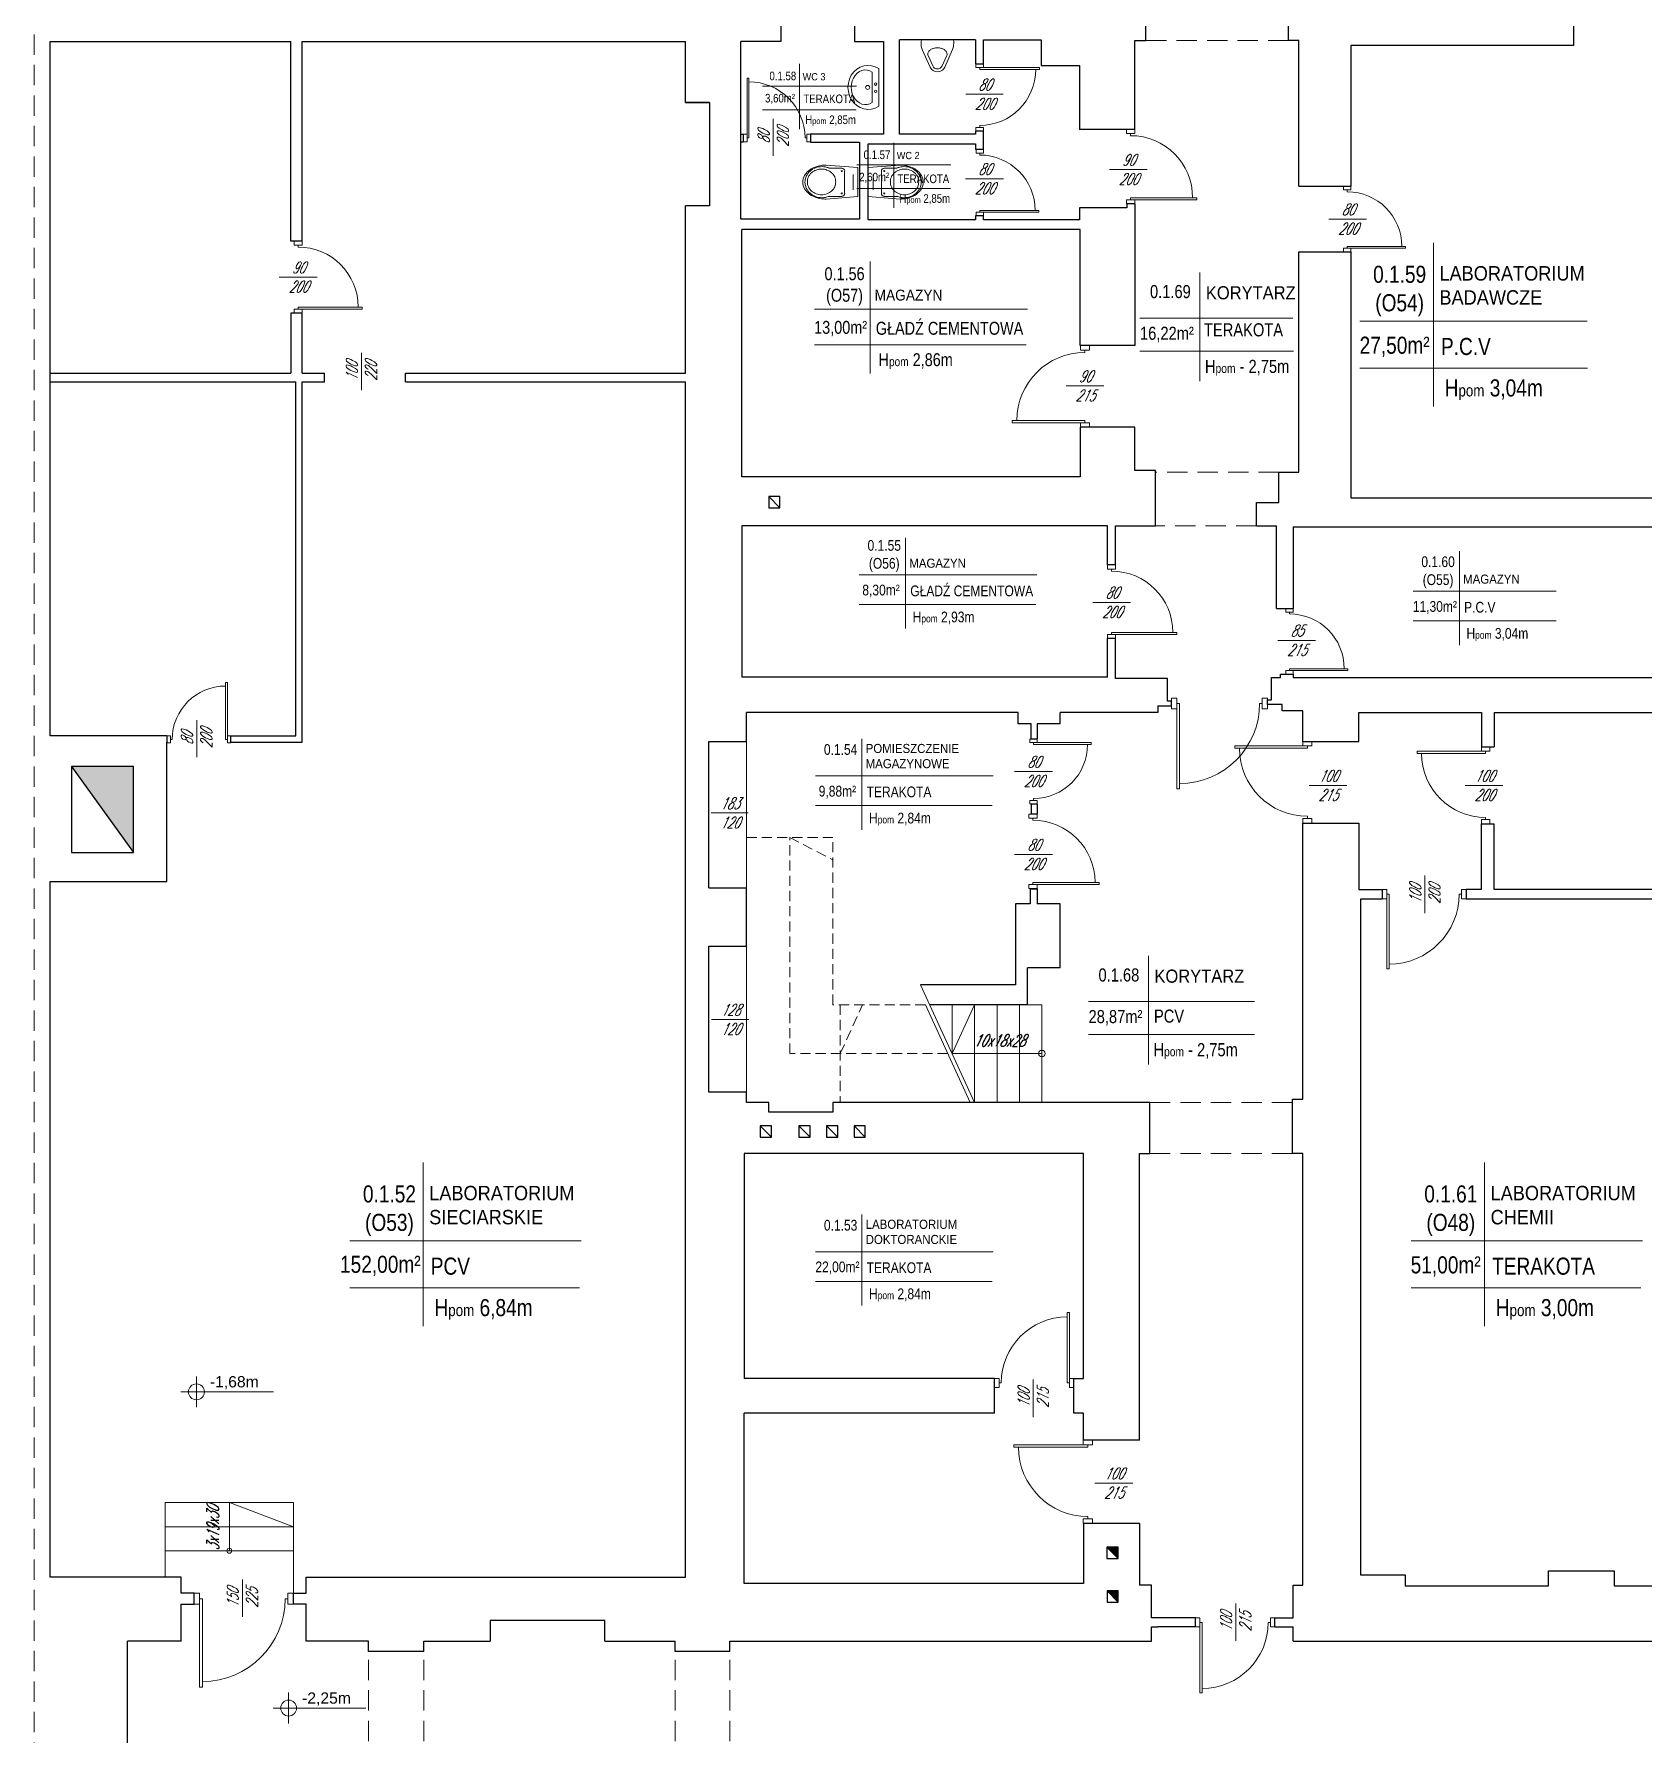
# Model space of a CAD drawing. Header units: millimetres. Extents: x -18485 to 40303, y -22087 to 35064.
# Drawn here: x 7615 to 9626, y 24285 to 26409 of the extents above; entities that cross this region are included whole.
import ezdxf
from ezdxf.enums import TextEntityAlignment as Align

# ---------------------------------------------------------------- set-up
doc = ezdxf.new("R2010")
doc.units = ezdxf.units.MM
doc.linetypes.add('DASHED', pattern=[19.05, 12.7, -6.35])
doc.layers.get('0').update_dxf_attribs({"lineweight": 25})
for name, color, linetype, lineweight in [('-01 parter niski - ściany', 2, 'Continuous', 25), ('01_ściany', 2, 'Continuous', 25), ('03_drzwi', 1, 'Continuous', 0), ('04-1_widok', 251, 'Continuous', 5), ('04-2_nad', 251, 'DASHED', 5), ('05-03_opis', 10, 'Continuous', 5), ('07_wyposażenie', 253, 'Continuous', 5), ('inw03-02_schody', 6, 'Continuous', 5)]:
    doc.layers.add(name, color=color, linetype=linetype, lineweight=lineweight)
doc.styles.add('arial', font='arial.ttf')
doc.styles.add('ariel', font='arial.ttf', dxfattribs={"width": 0.8})
doc.styles.add('ariel_wym', font='simplex.shx', dxfattribs={"width": 0.65, "oblique": 25})

# ---------------------------------------------------------------- blocks, each defined once
blk = doc.blocks.new('ubi012_r')
for p, q in [((-2.3, 33.2), (0, 0)), ((0.9, 16.8), (0.9, 29.4)), ((30.2, 29.2), (30.2, 16.8)), ((33.1, 33.2), (30.3, 0)), ((30.3, 0), (0, 0)), ((27.1, 13.8), (3.9, 13.8)), ((15.4, 5.1), (7.5, 5.1)), ((15.4, 5.1), (23.3, 5.1))]:
    blk.add_line(p, q)
for centre in [(3.9, 16.8), (27.1, 16.8)]:
    blk.add_circle(centre, 0.506)
for centre, radius, start, end in [((20.8, 37.1), 22.3, 133.1777, 154.6258), ((16.2, 42), 15.5, 105.9445, 133.2542), ((15.6, 39.7), 15.4, 102.4946, 126.4967), ((15.4, 44.4), 13, 74.6148, 105.3852), ((15.5, 40.4), 14.7, 77.6333, 102.3667), ((15.3, 39.7), 15.4, 53.5033, 77.5054), ((14.6, 42), 15.5, 46.7458, 74.0555), ((10, 37.1), 22.3, 25.3742, 46.8223), ((30.8, 33.2), 33.1, 171.7845, 180.1077), ((27.5, 33.8), 29.8, 154.3733, 172.0149), ((18.8, 37.3), 19.5, 169.767, 190.233), ((18.1, 37.5), 18.8, 148.867, 169.8645), ((18, 37.8), 16.2, 169.767, 190.233), ((16.6, 38.4), 17, 126.5259, 148.9267), ((17.4, 38), 15.6, 148.867, 169.8645), ((16.1, 38.7), 14.2, 126.5259, 148.9267), ((15.3, 39.9), 12.8, 102.4946, 126.4967), ((15.2, 40.4), 12.2, 77.6333, 102.3667), ((15, 39.9), 12.8, 53.5033, 77.5054), ((14.2, 38.7), 14.2, 31.0733, 53.4741), ((14.3, 38.4), 17, 31.0733, 53.4741), ((13, 38), 15.6, 10.1355, 31.133), ((12.4, 37.8), 16.2, 0, 10.233), ((12.4, 37.8), 16.2, 349.767, 0), ((12.8, 37.5), 18.8, 10.1355, 31.133), ((3.2, 33.8), 29.8, 7.9851, 25.6267), ((12.1, 37.3), 19.5, 0, 10.233), ((12.1, 37.3), 19.5, 349.767, 0), ((-0.1, 33.2), 33.1, 0, 8.2155), ((15.6, 36.6), 16.2, 189.6364, 202.7205), ((-1.7, 29.4), 2.53, 0, 22.7205), ((17.4, 37.7), 15.6, 190.1355, 211.133), ((16.1, 37), 14.2, 211.0733, 233.4741), ((15.3, 35.8), 12.8, 233.5033, 257.5054), ((15.2, 35.3), 12.2, 257.6333, 282.3667), ((15, 35.8), 12.8, 282.4946, 306.4967), ((14.2, 37), 14.2, 306.5259, 328.9267), ((13, 37.7), 15.6, 328.867, 349.8645), ((32.7, 29.2), 2.53, 163.1585, 180), ((-13.9, 43.3), 46.1, 343.1585, 348.2524), ((3.9, 16.8), 3.03, 180, 270), ((27.1, 16.8), 3.03, 270, 0)]:
    blk.add_arc(centre, radius, start, end)
blk = doc.blocks.new('umywal04')
at = {"flags": 128}
for points in [[(0, 0), (-2.4, -4.4), (-3.7, -9.1), (-4.1, -13.9), (-3.5, -18.7), (-1.8, -23.4), (0.7, -27.6), (4.2, -31.3), (8.3, -34.4), (13, -36.6), (18.1, -38), (23.4, -38.5), (28.7, -38), (33.8, -36.6), (38.5, -34.4), (42.6, -31.3), (46.1, -27.6), (48.6, -23.4), (50.3, -18.7), (50.9, -13.9), (50.5, -9.1), (49.2, -4.4), (46.8, 0)], [(4.3, -8.4), (2.7, -11.4), (1.8, -14.6), (1.7, -17.9), (2.3, -21.2), (3.7, -24.3), (5.8, -27.2), (8.5, -29.6), (11.7, -31.6), (15.3, -33.1), (19.3, -34.1), (23.3, -34.4), (27.4, -34.1), (31.3, -33.1), (34.9, -31.6), (38.1, -29.6), (40.8, -27.2), (42.9, -24.3), (44.3, -21.2), (44.9, -17.9), (44.8, -14.6), (43.9, -11.4), (42.3, -8.4)]]:
    blk.add_lwpolyline(points, dxfattribs=at)
for points in [[(0, 0), (46.8, 0)], [(4.3, -8.4), (42.3, -8.4)]]:
    blk.add_lwpolyline(points)
for centre, radius in [((19.3, -4), 1.56), ((23.5, -13.9), 2.54), ((28.3, -4), 1.56)]:
    blk.add_circle(centre, radius)
blk = doc.blocks.new('*U56')
blk.add_line((0, 0.375), (0, 0.4))
at = {"ltscale": 0.8}
blk.add_lwpolyline([(-0.05, 0.4), (-0.05, 0.45), (0.05, 0.45), (0.05, 0.4)], close=True, dxfattribs=at)
blk.add_lwpolyline([(0, -0.4), (0, -0.375), (-0.8, -0.375), (-0.8, -0.4), (-0.05, -0.4), (0.05, -0.4), (0.05, -0.45), (-0.05, -0.45), (-0.05, -0.4)])
blk.add_arc((0, -0.375), 0.75, 90, 180)
blk = doc.blocks.new('kota rzutowa')
at = {"ltscale": 0.5}
for p, q in [((-20.6, 0), (102.8, 0)), ((0, -20.6), (0, 20.6))]:
    blk.add_line(p, q, dxfattribs=at)
blk.add_circle((0, 0), 10.6, dxfattribs=at)
at = {"ltscale": 0.5, "style": 'arial'}
blk.add_attdef('POZ._POSADKI_WYKOŃCZONWJ', text='', height=15, dxfattribs=at).set_placement((17.9, 1.4), align=Align.BOTTOM_LEFT)
blk.add_attdef('POZ._POSADZKI_KONSTRUKCJA', text='', height=15, dxfattribs=at).set_placement((17, -5), align=Align.TOP_LEFT)
blk = doc.blocks.new('*U60')
blk.add_line((0, -0.375), (0, -0.4))
blk.add_lwpolyline([(0, 0.4), (0, 0.375), (0.8, 0.375), (0.8, 0.4), (0.05, 0.4), (-0.05, 0.4), (-0.05, 0.45), (0.05, 0.45), (0.05, 0.4)])
at = {"ltscale": 0.8}
blk.add_lwpolyline([(0.05, -0.4), (0.05, -0.45), (-0.05, -0.45), (-0.05, -0.4)], close=True, dxfattribs=at)
blk.add_arc((0, 0.375), 0.75, 270, 360)
blk = doc.blocks.new('*U63')
blk.add_line((0, 0.375), (0, 0.4))
at = {"ltscale": 0.8}
blk.add_lwpolyline([(-0.05, 0.4), (-0.05, 0.45), (0.05, 0.45), (0.05, 0.4)], close=True, dxfattribs=at)
blk.add_lwpolyline([(0, -0.4), (0, -0.375), (-0.8, -0.375), (-0.8, -0.4), (-0.05, -0.4), (0.05, -0.4), (0.05, -0.45), (-0.05, -0.45), (-0.05, -0.4)])
blk.add_arc((0, -0.375), 0.75, 90, 180)
blk = doc.blocks.new('*U64')
blk.add_line((0, -0.375), (0, -0.4))
blk.add_lwpolyline([(0, 0.4), (0, 0.375), (-0.8, 0.375), (-0.8, 0.4), (-0.05, 0.4), (0.05, 0.4), (0.05, 0.45), (-0.05, 0.45), (-0.05, 0.4)])
at = {"ltscale": 0.8}
blk.add_lwpolyline([(-0.05, -0.4), (-0.05, -0.45), (0.05, -0.45), (0.05, -0.4)], close=True, dxfattribs=at)
blk.add_arc((0, 0.375), 0.75, 180, 270)
blk = doc.blocks.new('*U65')
blk.add_line((0, -0.375), (0, -0.4))
blk.add_lwpolyline([(0, 0.4), (0, 0.375), (0.8, 0.375), (0.8, 0.4), (0.05, 0.4), (-0.05, 0.4), (-0.05, 0.45), (0.05, 0.45), (0.05, 0.4)])
at = {"ltscale": 0.8}
blk.add_lwpolyline([(0.05, -0.4), (0.05, -0.45), (-0.05, -0.45), (-0.05, -0.4)], close=True, dxfattribs=at)
blk.add_arc((0, 0.375), 0.75, 270, 360)
blk = doc.blocks.new('*U68')
blk.add_line((0, 0.375), (0, 0.4))
at = {"ltscale": 0.8}
blk.add_lwpolyline([(-0.05, 0.4), (-0.05, 0.45), (0.05, 0.45), (0.05, 0.4)], close=True, dxfattribs=at)
blk.add_lwpolyline([(0, -0.4), (0, -0.375), (-0.8, -0.375), (-0.8, -0.4), (-0.05, -0.4), (0.05, -0.4), (0.05, -0.45), (-0.05, -0.45), (-0.05, -0.4)])
blk.add_arc((0, -0.375), 0.75, 90, 180)

msp = doc.modelspace()

# ---------------------------------------------------------------- hatches: boundary and pattern name
at = {"layer": '01_ściany'}
for points in [[(7739.2, 25386.1), (7739.2, 25493.7), (7661.8, 25493.7)], [(8969.4, 24504.3), (8969.4, 24518.3), (8955.4, 24518.3)], [(8969.5, 24449.9), (8969.5, 24463.9), (8955.5, 24463.9)]]:
    msp.add_hatch(color=256, dxfattribs=at).paths.add_polyline_path(points)

# ---------------------------------------------------------------- linework, layer by layer
at = {"layer": '-01 parter niski - ściany'}
for p, q in [((9004.1, 26400.5), (9004.1, 26510.5)), ((8548.1, 26469.5), (8548.1, 26399.5)), ((8640.1, 26469.5), (8640.1, 26399.5)), ((9182.1, 26400.5), (9182.1, 26465.3)), ((9538.1, 26465.3), (9538.1, 26394.3)), ((7635.1, 26399.5), (7936.1, 26399.5)), ((7635.1, 25974.1), (7635.1, 26399.5)), ((7936.1, 26150.1), (7936.1, 26399.5)), ((7950.1, 26150.1), (7950.1, 26399.5)), ((7950.1, 26399.5), (8429.1, 26399.5)), ((8429.1, 26323.1), (8429.1, 26399.5)), ((8548.1, 26399.5), (8498.1, 26399.5)), ((8498.1, 26283.5), (8498.1, 26399.5)), ((8640.1, 26399.5), (8640.1, 26399.5)), ((8640.1, 26399.5), (8676.1, 26399.5)), ((8676.1, 26399.5), (8676.1, 26283.5)), ((8696.1, 26283.5), (8696.1, 26401.5)), ((8791.1, 26401.5), (8696.1, 26401.5)), ((8791.1, 26401.5), (8791.1, 26371.5)), ((8801.1, 26371.5), (8801.1, 26401.5)), ((8801.1, 26401.5), (8873, 26401.5)), ((8873, 26401.5), (8873, 26369.5)), ((8990.1, 26289.5), (8990.1, 26400.5)), ((8990.1, 26400.5), (9004.1, 26400.5)), ((9195.1, 26400.5), (9182.1, 26400.5)), ((9195.1, 26218.5), (9195.1, 26400.5)), ((9538.1, 26394.3), (9260.1, 26394.3)), ((9260.1, 26394.3), (9260.1, 26218.5)), ((8791.1, 26371.5), (8801.1, 26371.5)), ((8873, 26369.5), (8921.1, 26369.5)), ((8921.1, 26369.5), (8921.1, 26289.5)), ((8459.1, 26323.1), (8429.1, 26323.1)), ((8429.1, 26323.1), (8459.1, 26323.1)), ((8459.1, 26323.1), (8459.1, 26194.1)), ((8498.1, 26273.5), (8498.1, 26283.5)), ((8498.1, 26283.5), (8501.1, 26283.5)), ((8498.1, 26177.5), (8498.1, 26273.5)), ((8501.1, 26273.5), (8498.1, 26273.5)), ((8501.1, 26283.5), (8501.1, 26273.5)), ((8676.1, 26283.5), (8585.1, 26283.5)), ((8585.1, 26283.5), (8585.1, 26273.5)), ((8585.1, 26273.5), (8646.1, 26273.5)), ((8646.1, 26273.5), (8646.1, 26177.5)), ((8657.1, 26176.5), (8657.1, 26271.5)), ((8657.1, 26271.5), (8791.1, 26271.5)), ((8791.1, 26283.5), (8696.1, 26283.5)), ((8801.1, 26287.5), (8791.1, 26287.5)), ((8791.1, 26287.5), (8791.1, 26283.5)), ((8791.1, 26271.5), (8791.1, 26264.5)), ((8801.1, 26264.5), (8801.1, 26287.5)), ((8990.1, 26289.5), (8921.1, 26289.5)), ((8801.1, 26264.5), (8791.1, 26264.5)), ((9195.1, 26218.5), (9260.1, 26218.5)), ((8429.1, 25985.1), (8429.1, 26194.1)), ((8459.1, 26194.1), (8429.1, 26194.1)), ((8980.1, 26191.5), (8921.1, 26191.5)), ((8921.1, 26191.5), (8921.1, 26176.5)), ((8990.1, 26196.5), (8980.1, 26196.5)), ((8980.1, 26196.5), (8980.1, 26191.5)), ((8990.1, 26196.5), (8990.1, 26019.5)), ((8646.1, 26177.5), (8498.1, 26177.5)), ((8922.1, 26164.5), (8499.1, 26164.5)), ((8499.1, 25855.5), (8499.1, 26164.5)), ((8791.1, 26176.5), (8657.1, 26176.5)), ((8801.1, 26181.5), (8791.1, 26181.5)), ((8791.1, 26181.5), (8791.1, 26176.5)), ((8801.1, 26176.5), (8801.1, 26181.5)), ((8921.1, 26176.5), (8801.1, 26176.5)), ((8922.1, 26019.5), (8922.1, 26164.5)), ((7950.1, 26150.1), (7936.1, 26150.1)), ((9195.1, 25861.5), (9195.1, 26136.5)), ((9195.1, 26136.5), (9260.1, 26136.5)), ((9260.1, 26136.5), (9260.1, 25829.3)), ((7950.1, 26060.1), (7936.1, 26060.1)), ((7936.1, 26060.1), (7936.1, 25985.1)), ((7950.1, 25985.1), (7950.1, 26060.1)), ((8990.1, 26019.5), (8922.1, 26019.5)), ((7635.1, 25985.1), (7936.1, 25985.1)), ((7635.1, 25974.1), (7942.1, 25974.1)), ((7635.1, 25532.1), (7635.1, 25974.1)), ((7942.1, 25532.1), (7942.1, 25974.1)), ((7950.1, 25985.1), (7978.1, 25985.1)), ((7950.1, 25524.1), (7950.1, 25974.1)), ((7950.1, 25974.1), (7978.1, 25974.1)), ((7978.1, 25974.1), (7978.1, 25985.1)), ((8079.1, 25985.1), (8429.1, 25985.1)), ((8079.1, 25974.1), (8079.1, 25985.1)), ((8079.1, 25974.1), (8429.1, 25974.1)), ((8429.1, 24481.1), (8429.1, 25974.1)), ((8990.1, 25917.5), (8922.1, 25917.5)), ((8922.1, 25917.5), (8922.1, 25855.5)), ((8990.1, 25863.5), (8990.1, 25917.5)), ((8922.1, 25855.5), (8499.1, 25855.5)), ((9016.1, 25863.5), (8990.1, 25863.5)), ((9016.1, 25794.5), (9016.1, 25863.5)), ((9170.1, 25823.5), (9170.1, 25861.5)), ((9170.1, 25861.5), (9195.1, 25861.5)), ((9260.1, 25829.3), (9746.1, 25829.3)), ((9142.1, 25794.5), (9142.1, 25823.5)), ((9142.1, 25823.5), (9170.1, 25823.5)), ((8956.1, 25794.5), (8499.1, 25794.5)), ((8499.1, 25794.5), (8499.1, 25765.5)), ((8956.1, 25745.5), (8956.1, 25794.5)), ((8966.1, 25745.5), (8966.1, 25794.5)), ((8966.1, 25794.5), (9016.1, 25794.5)), ((9142.1, 25794.5), (9167.1, 25794.5)), ((9167.1, 25691.1), (9167.1, 25794.5)), ((9188.1, 25793.1), (9748.1, 25793.1)), ((9188.1, 25793.1), (9188.1, 25691.1)), ((8499.1, 25765.5), (8499.1, 25605.5)), ((8966.1, 25745.5), (8956.1, 25745.5)), ((9167.1, 25691.1), (9188.1, 25691.1)), ((8956.1, 25605.5), (8956.1, 25653.5)), ((8966.1, 25653.5), (8956.1, 25653.5)), ((8966.1, 25603.5), (8966.1, 25653.5)), ((8956.1, 25605.5), (8499.1, 25605.5)), ((9031.1, 25603.5), (8966.1, 25603.5)), ((9031.1, 25575.5), (9031.1, 25603.5)), ((9161.1, 25577.1), (9161.1, 25605.1)), ((9161.1, 25605.1), (9172.1, 25605.1)), ((9172.1, 25605.1), (9172.1, 25609.1)), ((9172.1, 25609.1), (9188.1, 25609.1)), ((9188.1, 25609.1), (9188.1, 25605.1)), ((9188.1, 25605.1), (9748.1, 25605.1)), ((9019.1, 25569.5), (9019.1, 25561.1)), ((9019.1, 25569.5), (9036.1, 25569.5)), ((9036.1, 25575.5), (9031.1, 25575.5)), ((9036.1, 25569.5), (9036.1, 25575.5)), ((9156.1, 25571.1), (9156.1, 25577.1)), ((9156.1, 25577.1), (9161.1, 25577.1)), ((9174.1, 25571.1), (9156.1, 25571.1)), ((9174.1, 25563.1), (9174.1, 25571.1)), ((8844.4, 25561.1), (8505.1, 25561.1)), ((8505.1, 25525.1), (8505.1, 25561.1)), ((8844.4, 25547.1), (8844.4, 25561.1)), ((9019.1, 25561.1), (8897.1, 25561.1)), ((8897.1, 25547.1), (8897.1, 25561.1)), ((9200.1, 25563.1), (9174.1, 25563.1)), ((9200.1, 25525.1), (9200.1, 25563.1)), ((9270.1, 25561.1), (9423.1, 25561.1)), ((9270.1, 25525.1), (9270.1, 25561.1)), ((9423.1, 25561.1), (9423.1, 25518.1)), ((9439.1, 25561.1), (9439.1, 25518.1)), ((9439.1, 25561.1), (9746.1, 25561.1)), ((7781.1, 25532.1), (7635.1, 25532.1)), ((7781.1, 25532.1), (7781.1, 25524.1)), ((7861.1, 25532.1), (7942.1, 25532.1)), ((7861.1, 25524.1), (7861.1, 25532.1)), ((8860.8, 25547.1), (8844.4, 25547.1)), ((8860.8, 25528.1), (8860.8, 25547.1)), ((8860.8, 25528.1), (8868.1, 25528.1)), ((8897.1, 25547.1), (8868.1, 25547.1)), ((8868.1, 25547.1), (8868.1, 25528.1)), ((7781.1, 25350.1), (7781.1, 25524.1)), ((7861.1, 25524.1), (7950.1, 25524.1)), ((8458.1, 25342.1), (8458.1, 25525.1)), ((8458.1, 25525.1), (8505.1, 25525.1)), ((9200.1, 25525.1), (9270.1, 25525.1)), ((9423.1, 25518.1), (9439.1, 25518.1)), ((8860.8, 25446.8), (8860.8, 25434.4)), ((8868.1, 25446.8), (8860.8, 25446.8)), ((8868.1, 25446.8), (8868.1, 25434.4)), ((8860.8, 25434.4), (8868.1, 25434.4)), ((9200.1, 25078.1), (9200.1, 25423.1)), ((9200.1, 25423.1), (9270.1, 25423.1)), ((9270.1, 25423.1), (9270.1, 25340.1)), ((9423.1, 25340.1), (9423.1, 25422.1)), ((9423.1, 25422.1), (9439.1, 25422.1)), ((9439.1, 25340.1), (9439.1, 25422.1)), ((7635.1, 25350.1), (7781.1, 25350.1)), ((7635.1, 24481.1), (7635.1, 25350.1)), ((8458.1, 25342.1), (8505.1, 25342.1)), ((8505.1, 25269.1), (8505.1, 25342.1)), ((8859.4, 25341.1), (8868.1, 25341.1)), ((8859.4, 25341.1), (8859.4, 25322.1)), ((8868.1, 25341.1), (8868.1, 25322.1)), ((9270.1, 25340.1), (9299.1, 25340.1)), ((9299.1, 25340.1), (9299.1, 25328.1)), ((9404.1, 25340.1), (9404.1, 25328.1)), ((9423.1, 25340.1), (9404.1, 25340.1)), ((9746.1, 25340.1), (9439.1, 25340.1)), ((8841, 25322.1), (8841, 25221.1)), ((8859.4, 25322.1), (8841, 25322.1)), ((8897.1, 25322.1), (8868.1, 25322.1)), ((8897.1, 25242.1), (8897.1, 25322.1)), ((9299.1, 25328.1), (9272.1, 25328.1)), ((9272.1, 25328.1), (9272.1, 24484.1)), ((9646.7, 25328.1), (9404.1, 25328.1)), ((8458.1, 25087.1), (8458.1, 25269.1)), ((8458.1, 25269.1), (8505.1, 25269.1)), ((8856.1, 25196.1), (8856.1, 25242.1)), ((8897.1, 25242.1), (8856.1, 25242.1)), ((8841, 25221.1), (8722.6, 25221.1)), ((8856.1, 25196.1), (8734.1, 25196.1)), ((8505.1, 25087.1), (8458.1, 25087.1)), ((8505.1, 25074.1), (8505.1, 25087.1)), ((8533.1, 25074.1), (8505.1, 25074.1)), ((8533.1, 25062.1), (8533.1, 25074.1)), ((8613.1, 25062.1), (8533.1, 25062.1)), ((9009.1, 25074.1), (8613.1, 25074.1)), ((8622.1, 25074.1), (8613.1, 25074.1)), ((8613.1, 25074.1), (8613.1, 25062.1)), ((9009.1, 25010.1), (9009.1, 25074.1)), ((9187.1, 25010.1), (9187.1, 25078.1)), ((9187.1, 25078.1), (9200.1, 25078.1)), ((8926.1, 25010.1), (8502.1, 25010.1)), ((8502.1, 25010.1), (8502.1, 24870.1)), ((8502.1, 25010.1), (8502.1, 24729.1)), ((8926.1, 24729.1), (8926.1, 25010.1)), ((8996.1, 24652.1), (8996.1, 25010.1)), ((8996.1, 25010.1), (9009.1, 25010.1)), ((9200.1, 25010.1), (9187.1, 25010.1)), ((9200.1, 24471.1), (9200.1, 25010.1)), ((8815.1, 24729.1), (8502.1, 24729.1)), ((8815.1, 24686.1), (8815.1, 24729.1)), ((8914.1, 24686.1), (8914.1, 24729.1)), ((8914.1, 24729.1), (8926.1, 24729.1)), ((8502.1, 24473.1), (8502.1, 24686.1)), ((8815.1, 24686.1), (8502.1, 24686.1)), ((8926.1, 24686.1), (8914.1, 24686.1)), ((8926.1, 24652.1), (8926.1, 24686.1)), ((8996.1, 24652.1), (8926.1, 24652.1)), ((8996.1, 24548.1), (8926.1, 24548.1)), ((8926.1, 24548.1), (8926.1, 24473.1)), ((8996.1, 24548.1), (8996.1, 24471.1)), ((9507.1, 24470.1), (9507.1, 24489.1)), ((9507.1, 24489.1), (9589.1, 24489.1)), ((9589.1, 24489.1), (9589.1, 24470.1)), ((7799.1, 24481.1), (7635.1, 24481.1)), ((7799.1, 24461), (7799.1, 24481.1)), ((7955.1, 24461), (7955.1, 24481.1)), ((7955.1, 24481.1), (8429.1, 24481.1)), ((8926.1, 24473.1), (8502.1, 24473.1)), ((9011.1, 24471.1), (8996.1, 24471.1)), ((9011.1, 24430.1), (9011.1, 24471.1)), ((9188.1, 24471.1), (9200.1, 24471.1)), ((9188.1, 24430.1), (9188.1, 24471.1)), ((9272.1, 24484.1), (9328.1, 24484.1)), ((9328.1, 24484.1), (9328.1, 24470.1)), ((9328.1, 24470.1), (9507.1, 24470.1)), ((9589.1, 24470.1), (9745.1, 24470.1)), ((7815.1, 24461), (7799.1, 24461)), ((7799.1, 24401.1), (7799.1, 24447.1)), ((7799.1, 24447.1), (7815.1, 24447.1)), ((7815.1, 24447.1), (7815.1, 24461)), ((7939.1, 24447.1), (7939.1, 24461)), ((7939.1, 24461), (7955.1, 24461)), ((7955.1, 24447.1), (7939.1, 24447.1)), ((7955.1, 24401.1), (7955.1, 24447.1)), ((8328.1, 24427.1), (8185.1, 24427.1)), ((8185.1, 24427.1), (8185.1, 24401.1)), ((8328.1, 24401.1), (8328.1, 24427.1)), ((9066.1, 24430.1), (9011.1, 24430.1)), ((9066.1, 24419.1), (9066.1, 24430.1)), ((9165.1, 24419.1), (9165.1, 24430.1)), ((9165.1, 24430.1), (9188.1, 24430.1)), ((7799.1, 24401.1), (7732.1, 24401.1)), ((7732.1, 24187.1), (7732.1, 24401.1)), ((8033.1, 24401.1), (7955.1, 24401.1)), ((8033.1, 24388.1), (8033.1, 24401.1)), ((8102.1, 24401.1), (8185.1, 24401.1)), ((8102.1, 24388.1), (8102.1, 24401.1)), ((8328.1, 24401.1), (8416.1, 24401.1)), ((8416.1, 24388.1), (8416.1, 24401.1)), ((8484.1, 24388.1), (8484.1, 24401.1)), ((8484.1, 24401.1), (9011.1, 24401.1)), ((9011.1, 24419.1), (9019.1, 24419.1)), ((9011.1, 24401.1), (9011.1, 24419.1)), ((9066.1, 24419.1), (9019.1, 24419.1)), ((9165.1, 24419.1), (9188.1, 24419.1)), ((9188.1, 24401.1), (9188.1, 24419.1)), ((9188.1, 24401.1), (9188.1, 24419.1)), ((9188.1, 24401.1), (9756.1, 24401.1)), ((8102.1, 24388.1), (8033.1, 24388.1)), ((8484.1, 24388.1), (8416.1, 24388.1))]:
    msp.add_line(p, q, dxfattribs=at)
at = {"layer": '01_ściany'}
for p, q in [((8546.9, 25816.9), (8532.9, 25830.9)), ((7661.8, 25493.7), (7739.2, 25386.1)), ((8536.3, 25030.7), (8522.3, 25044.7)), ((8584.6, 25030.7), (8570.6, 25044.7)), ((8619.1, 25030.7), (8605.1, 25044.7)), ((8653.5, 25030.7), (8639.5, 25044.7)), ((8969.4, 24504.3), (8955.4, 24518.3)), ((8969.5, 24449.9), (8955.5, 24463.9))]:
    msp.add_line(p, q, dxfattribs=at)
for points in [[(8546.9, 25830.9), (8532.9, 25830.9), (8532.9, 25816.9), (8546.9, 25816.9)], [(7739.2, 25493.7), (7661.8, 25493.7), (7661.8, 25386.1), (7739.2, 25386.1)], [(8536.3, 25044.7), (8522.3, 25044.7), (8522.3, 25030.7), (8536.3, 25030.7)], [(8584.6, 25044.7), (8570.6, 25044.7), (8570.6, 25030.7), (8584.6, 25030.7)], [(8619.1, 25044.7), (8605.1, 25044.7), (8605.1, 25030.7), (8619.1, 25030.7)], [(8653.5, 25044.7), (8639.5, 25044.7), (8639.5, 25030.7), (8653.5, 25030.7)], [(8969.4, 24518.3), (8955.4, 24518.3), (8955.4, 24504.3), (8969.4, 24504.3)], [(8969.5, 24463.9), (8955.5, 24463.9), (8955.5, 24449.9), (8969.5, 24449.9)]]:
    msp.add_lwpolyline(points, close=True, dxfattribs=at)
at = {"layer": '04-1_widok'}
for p, q in [((8505.1, 25342.1), (8505.1, 25525.1)), ((8505.1, 25269.1), (8505.1, 25087.1))]:
    msp.add_line(p, q, dxfattribs=at)
at = {"layer": '04-2_nad', "ltscale": 2}
for p, q in [((9182.1, 26400.5), (9004.1, 26400.5)), ((9170.1, 25861.5), (9016.1, 25861.5)), ((9142.1, 25794.5), (9016.1, 25794.5)), ((9009.1, 25074.1), (9187.1, 25074.1)), ((9009.1, 25010.1), (9187.1, 25010.1)), ((8033.1, 24200.1), (8033.1, 24388.1)), ((8102.1, 24200.1), (8102.1, 24388.1)), ((8416.1, 24200.1), (8416.1, 24388.1)), ((8484.1, 24200.1), (8484.1, 24388.1))]:
    msp.add_line(p, q, dxfattribs=at)
at = {"layer": '05-03_opis', "linetype": 'DASHED', "ltscale": 2}
msp.add_line((7615.1, 23449.1), (7615.1, 27506), dxfattribs=at)
at = {"layer": '05-03_opis'}
for p, q in [((8571.5, 26371.5), (8571.5, 26290)), ((8525.2, 26343.7), (8642.7, 26343.7)), ((8525.2, 26314), (8642.3, 26314)), ((8689, 26273), (8689, 26191.6)), ((8642.8, 26245.3), (8760.3, 26245.3)), ((8642.8, 26215.6), (8759.8, 26215.6)), ((9363.2, 26147.8), (9363.2, 25943.6)), ((8659.5, 26124.5), (8659.5, 25984.5)), ((9071.5, 26110.7), (9071.5, 25975.2)), ((8590.1, 26065.1), (8856.1, 26065.1)), ((8996.5, 26053.6), (9187.4, 26053.6)), ((9271.4, 26050.1), (9555.1, 26050.1)), ((8590.1, 26020.5), (8854.6, 26020.5)), ((8996.5, 26012.4), (9188.4, 26012.4)), ((9271.4, 25991.2), (9555.5, 25991.2)), ((8703.8, 25779.5), (8703.8, 25666)), ((9395.6, 25762.9), (9395.6, 25645.5)), ((8646, 25733.1), (8867.7, 25733.1)), ((9337.8, 25712.6), (9516.5, 25712.6)), ((8646, 25696), (8866.4, 25696)), ((9337.8, 25675.5), (9516.7, 25675.5)), ((8649.3, 25528.4), (8649.3, 25414.8)), ((8591.5, 25481.9), (8813.1, 25481.9)), ((8591.5, 25444.8), (8811.9, 25444.8)), ((9007.2, 25257), (9007.2, 25121.6)), ((8932.2, 25200), (9139.8, 25200)), ((8932.2, 25158.8), (9139.8, 25158.8)), ((8101.3, 24998.9), (8101.3, 24794.7)), ((9427.1, 24998.9), (9427.1, 24794.7)), ((8649.3, 24934), (8649.3, 24820.5)), ((8009.5, 24901.3), (8298.6, 24901.3)), ((9335.3, 24901.3), (9624.4, 24901.3)), ((8591.5, 24887.6), (8813.1, 24887.6)), ((8591.5, 24850.5), (8811.9, 24850.5)), ((8009.5, 24842.4), (8296.5, 24842.4)), ((9335.3, 24842.4), (9622.3, 24842.4))]:
    msp.add_line(p, q, dxfattribs=at)
at = {"layer": '05-03_opis', "lineweight": 0}
for p, q in [((8779.2, 26333.5), (8825.7, 26333.5)), ((8538.5, 26256.5), (8538.5, 26303)), ((8826, 26228), (8778.8, 26228)), ((9005.6, 26239.5), (8958.4, 26239.5)), ((9279.8, 26177.6), (9232.6, 26177.6)), ((7968.7, 26105.1), (7921.5, 26105.1)), ((8024.1, 25963.9), (8024.1, 26010.4)), ((8951.6, 25969.2), (8904.4, 25969.2)), ((8985, 25698.8), (8937.8, 25698.8)), ((9216, 25651.3), (9168.8, 25651.3)), ((7818.3, 25505.2), (7818.3, 25551.8)), ((8887.2, 25487.5), (8840, 25487.5)), ((9255.1, 25470.1), (9207.9, 25470.1)), ((9450.1, 25470.1), (9402.9, 25470.1)), ((8460.8, 25435.7), (8507.3, 25435.7)), ((8887.2, 25383.9), (8840, 25383.9)), ((9352.5, 25357.6), (9352.5, 25310.4)), ((8461.6, 25177.7), (8508.1, 25177.7)), ((8863.3, 24728), (8863.3, 24680.8)), ((8987.5, 24598.6), (8940.3, 24598.6)), ((7875.4, 24431.6), (7875.4, 24478.1)), ((9116.3, 24401.7), (9116.3, 24448.2))]:
    msp.add_line(p, q, dxfattribs=at)
at = {"layer": '07_wyposażenie', "ltscale": 2}
for p, q in [((8723.2, 26398.8), (8723.6, 26401.5)), ((8723.4, 26393), (8723.2, 26398.8)), ((8723.6, 26401.5), (8743.6, 26401.5)), ((8743.6, 26401.5), (8763.6, 26401.5)), ((8763.6, 26401.5), (8764, 26398.8)), ((8764, 26398.8), (8763.8, 26393)), ((8724.7, 26389.2), (8723.4, 26393)), ((8734.5, 26367.4), (8724.7, 26389.2)), ((8737.7, 26368.9), (8731.9, 26381.8)), ((8755.3, 26381.8), (8749.5, 26368.9)), ((8762.5, 26389.2), (8752.7, 26367.4)), ((8763.8, 26393), (8762.5, 26389.2))]:
    msp.add_line(p, q, dxfattribs=at)
for centre, radius, start, end in [((8737, 26383.5), 5.45, 148.1465, 180), ((8737, 26383.5), 5.45, 180, 203.6096), ((8740.2, 26381.6), 9.14, 123.6901, 148.1465), ((8742.2, 26378.5), 12.9, 105.4371, 123.6901), ((8743.6, 26373.6), 17.9, 90, 105.4371), ((8743.6, 26373.6), 17.9, 74.5629, 90), ((8745, 26378.5), 12.9, 56.3099, 74.5629), ((8747, 26381.6), 9.14, 31.8535, 56.3099), ((8750.2, 26383.5), 5.45, 0, 31.8535), ((8750.2, 26383.5), 5.45, 341.6064, 0), ((8743.6, 26371.5), 10, 204.2952, 270), ((8743.6, 26371.5), 6.45, 204.2952, 270), ((8743.6, 26371.5), 6.45, 270, 335.7048), ((8743.6, 26371.5), 10, 270, 335.7048)]:
    msp.add_arc(centre, radius, start, end, dxfattribs=at)
at = {"layer": 'inw03-02_schody', "linetype": 'DASHED'}
for p, q in [((8613.1, 25405.1), (8505.1, 25405.1)), ((8559.1, 25135.1), (8559.1, 25405.1)), ((8559.1, 25405.1), (8613.1, 25377.1)), ((8613.1, 25196.1), (8613.1, 25405.1)), ((8728.6, 25196.1), (8613.1, 25196.1)), ((8622.1, 25196.1), (8622.1, 25074.1)), ((8622.1, 25135.1), (8650.1, 25196.1)), ((8756.6, 25135.1), (8559.1, 25135.1))]:
    msp.add_line(p, q, dxfattribs=at)
at = {"layer": 'inw03-02_schody'}
for p, q in [((8722.6, 25221.1), (8790.1, 25074.1)), ((8728.6, 25196.1), (8784.6, 25074.1)), ((8856.1, 25196.1), (8734.1, 25196.1)), ((8762.1, 25196.1), (8762.1, 25135.1)), ((8762.1, 25135.1), (8790.1, 25196.1)), ((8790.1, 25196.1), (8790.1, 25074.1)), ((8818.1, 25196.1), (8818.1, 25074.1)), ((8846.1, 25196.1), (8846.1, 25074.1)), ((8856.1, 25196.1), (8874.1, 25196.1)), ((8874.1, 25196.1), (8874.1, 25139.1)), ((8874.1, 25135.1), (8762.1, 25135.1)), ((8874.1, 25139.1), (8874.1, 25074.1)), ((7939.1, 24574.1), (7779.1, 24574.1)), ((7779.1, 24574.1), (7779.1, 24481.1)), ((7859.1, 24514.1), (7859.1, 24574.1)), ((7859.1, 24574.1), (7939.1, 24544.1)), ((7939.1, 24461), (7939.1, 24574.1)), ((7939.1, 24544.1), (7779.1, 24544.1)), ((7862.2, 24514.1), (7779.1, 24514.1)), ((7939.1, 24514.1), (7862.2, 24514.1))]:
    msp.add_line(p, q, dxfattribs=at)
for centre, radius in [((8874.1, 25135.1), 4.03), ((7859.1, 24514.1), 3.13)]:
    msp.add_circle(centre, radius, dxfattribs=at)

# ---------------------------------------------------------------- block references
at = {"layer": '03_drzwi'}
for name, p, xscale, yscale, zscale, rotation in [('*U56', (8796.4, 26329.5), 93.33333459587266, 93.33333459587084, 93.33333459587266, 180), ('*U56', (8543.2, 26278.9), 93.51419248965612, 93.51419248965612, 93.51419248965486, 270), ('*U68', (7821.1, 25527.6), -88.88888888886504, 88.88888888886504, 88.88888888886524, 90), ('*U60', (9096.1, 25572.5), -133.3445690259796, 133.3445690259796, 133.3445690259777, 90), ('*U60', (9351.6, 25334.3), -116.6666666666315, 116.6666666666315, 116.6666666666307, 90), ('*U63', (8864.6, 24723.6), -109.9999999999673, 109.9999999999673, 109.9999999999662, 90), ('*U65', (7877.1, 24454), -137.777777777741, 137.777777777741, 137.7777777777404, 90), ('*U65', (9115.6, 24424.6), -109.9999999999673, 109.9999999999673, 109.9999999999662, 90)]:
    msp.add_blockref(name, p, dxfattribs=dict(at, xscale=xscale, yscale=yscale, zscale=zscale, rotation=rotation))
for name, p, xscale, yscale, zscale in [('*U56', (8984.9, 26243), -103.3333333333048, 103.333333333303, 103.3333333333044), ('*U56', (8796.5, 26223), -92.22222222219716, 92.22222222219716, 92.2222222221973), ('*U56', (9255.5, 26177.5), -91.11111111108767, 91.11111111108767, 91.11111111108745), ('*U56', (7945.1, 26105.1), -100.0000006148621, 100.0000006148621, 100.0000006148617), ('*U56', (8927.8, 25968.5), 113.3333333332976, 113.3333333332994, 113.3333333332976), ('*U56', (8961, 25699.5), -102.2222222221953, 102.2222222221935, 102.2222222221946), ('*U56', (9183.5, 25650.1), -91.11111111108585, 91.11111111108767, 91.11111111108605), ('*U64', (8863.6, 25487.5), -90.11445961281242, 90.11445961281424, 90.11445961281242), ('*U60', (9205.8, 25474.1), -113.3333316417229, 113.3333316417229, 113.3333316417227), ('*U60', (9428.4, 25470.1), -106.6666666666388, 106.6666666666388, 106.6666666666377), ('*U63', (8862.9, 25387.8), -103.4329215698381, 103.4329215698381, 103.4329215698377), ('*U60', (8931.6, 24600.1), -115.555218455911, 115.5552184559128, 115.5552184559114)]:
    msp.add_blockref(name, p, dxfattribs=dict(at, xscale=xscale, yscale=yscale, zscale=zscale))
at = {"layer": '05-03_opis', "xscale": 0.9359999999996944, "yscale": 0.9360000000015134, "zscale": 0.9359999999996944}
for p, values in [((7818, 24712.6), {'POZ._POSADKI_WYKOŃCZONWJ': '-1,68m'}), ((7933.2, 24317.5), {'POZ._POSADKI_WYKOŃCZONWJ': '-2,25m'})]:
    msp.add_blockref('kota rzutowa', p, dxfattribs=at).add_auto_attribs(values)
at = {"layer": '07_wyposażenie', "ltscale": 2, "rotation": 270}
msp.add_blockref('umywal04', (8670.4, 26365.5), dxfattribs=at)
at = {"layer": '07_wyposażenie', "ltscale": 2, "yscale": 1.19999999999709}
for p, xscale, zscale, rotation in [((8644.3, 26242.2), -1.200000000000728, 1.2, 90), ((8657.1, 26242.2), 1.200000000000728, 1.200000000000728, 270)]:
    msp.add_blockref('ubi012_r', p, dxfattribs=dict(at, xscale=xscale, zscale=zscale, rotation=rotation))

# ---------------------------------------------------------------- texts
at = {"layer": '05-03_opis', "style": 'ariel'}
for s, insert, char_height, width, attachment_point in [('{\\fArial|b0|i0|c238|p34;0.1.58}', (8550.5, 26356.3), 10.754, 50.002, 5), ('\\W0.9;{\\fArial|b0|i0|c238|p34;WC 3}', (8575.2, 26355.3), 9.09, 160.474, 4), ('{\\fArial|b0|i0|c238|p34;3,60m²}', (8547, 26327.6), 10.754, 50.002, 5), ('{\\fArial|b0|i0|c238|p34;TERAKOTA}', (8576.2, 26327.7), 10.754, 148.192, 4), ('{\\fArial|b0|i0|c238|p34; H\\H0.7x;pom\\H1.429x; 2,85m}', (8575.2, 26300.5), 10.754, 148.192, 4), ('{\\fArial|b0|i0|c238|p34;0.1.57}', (8668.1, 26257.8), 10.754, 50.002, 5), ('\\W0.9;{\\fArial|b0|i0|c238|p34;WC 2}', (8692.8, 26256.9), 9.09, 160.474, 4), ('{\\fArial|b0|i0|c238|p34;2,60m²}', (8664.6, 26229.1), 10.754, 50.002, 5), ('{\\fArial|b0|i0|c238|p34;TERAKOTA}', (8693.6, 26227.8), 10.754, 148.192, 4), ('{\\fArial|b0|i0|c238|p34; H\\H0.7x;pom\\H1.429x; 2,85m}', (8692.8, 26202.1), 10.754, 148.192, 4), ('{\\fArial|b0|i0|c238|p34;0.1.56\\P(O57)}', (8627.6, 26093.4), 16.13, 75.002, 5), ('{\\fArial|b0|i0|c238|p34;0.1.59\\P(O54)}', (9321, 26087.6), 21.337, 99.21, 5), ('\\W0.9;{\\fArial|b0|i0|c238|p34;LABORATORIUM \\PBADAWCZE}', (9370.7, 26094.6), 18.036, 318.402, 4), ('\\W0.9;{\\fArial|b0|i0|c238|p34;MAGAZYN}', (8665.1, 26082.5), 13.635, 240.712, 4), ('{\\fArial|b0|i0|c238|p34;0.1.69}', (9034.6, 26086.9), 16.396, 76.239, 5), ('\\W0.9;{\\fArial|b0|i0|c238|p34;KORYTARZ}', (9078.9, 26085.4), 16.396, 289.456, 4), ('{\\fArial|b0|i0|c238|p34;13,00m²}', (8622.7, 26040.8), 16.13, 75.002, 5), ('{\\fArial|b0|i0|c238|p34;GŁADŹ CEMENTOWA}', (8666.6, 26041), 16.13, 222.288, 4), ('{\\fArial|b0|i0|c238|p34;16,22m²}', (9030.3, 26033.4), 16.396, 76.239, 5), ('{\\fArial|b0|i0|c238|p34;TERAKOTA}', (9076.6, 26039.1), 16.396, 247.088, 4), ('{\\fArial|b0|i0|c238|p34;27,50m²}', (9314.7, 26018), 21.337, 99.21, 5), ('{\\fArial|b0|i0|c238|p34;P.C.V}', (9372.6, 26018.3), 21.337, 294.032, 4), ('{\\fArial|b0|i0|c238|p34; H\\H0.7x;pom\\H1.429x; 2,86m}', (8665.1, 26000.2), 16.13, 222.288, 4), ('{\\fArial|b0|i0|c238|p34; H\\H0.7x;pom\\H1.429x; - 2,75m}', (9072.7, 25991.8), 16.396, 225.952, 4), ('{\\fArial|b0|i0|c238|p34; H\\H0.7x;pom\\H1.429x; 3,04m}', (9370.6, 25964.4), 21.337, 294.032, 4), ('{\\fArial|b0|i0|c238|p34;0.1.55\\P(O56)}', (8677.2, 25756.7), 13.442, 62.502, 5), ('\\W0.9;{\\fArial|b0|i0|c238|p34;MAGAZYN}', (8708.5, 25747.6), 11.363, 200.593, 4), ('{\\fArial|b0|i0|c238|p34;0.1.60\\P(O55)}', (9369, 25736.3), 13.442, 62.502, 5), ('{\\fArial|b0|i0|c238|p34;8,30m²}', (8673.2, 25712.9), 13.442, 62.502, 5), ('{\\fArial|b0|i0|c238|p34;GŁADŹ CEMENTOWA}', (8709.7, 25713), 13.442, 185.24, 4), ('\\W0.9;{\\fArial|b0|i0|c238|p34;MAGAZYN}', (9400.3, 25727.7), 11.363, 200.593, 4), ('{\\fArial|b0|i0|c238|p34;11,30m²}', (9365, 25692.4), 13.442, 62.502, 5), ('{\\fArial|b0|i0|c238|p34;P.C.V}', (9401.5, 25692.6), 13.442, 185.24, 4), ('{\\fArial|b0|i0|c238|p34; H\\H0.7x;pom\\H1.429x; 2,93m}', (8708.5, 25679.1), 13.442, 185.24, 4), ('{\\fArial|b0|i0|c238|p34; H\\H0.7x;pom\\H1.429x; 3,04m}', (9400.3, 25658.6), 13.442, 185.24, 4), ('{\\fArial|b0|i0|c238|p34;0.1.54}', (8622.7, 25514.9), 13.442, 62.502, 5), ('\\W0.9;{\\fArial|b0|i0|c238|p34;POMIESZCZENIE MAGAZYNOWE}', (8654, 25506.7), 11.363, 200.593, 4), ('{\\fArial|b0|i0|c238|p34;9,88m²}', (8618.7, 25461.7), 13.442, 62.502, 5), ('{\\fArial|b0|i0|c238|p34;TERAKOTA}', (8655.2, 25461.9), 13.442, 185.24, 4), ('{\\fArial|b0|i0|c238|p34; H\\H0.7x;pom\\H1.429x; 2,84m}', (8654, 25427.9), 13.442, 185.24, 4), ('{\\fArial|b0|i0|c238|p34;0.1.68}', (8970.3, 25233.2), 16.396, 76.239, 5), ('\\W0.9;{\\fArial|b0|i0|c238|p34;KORYTARZ}', (9014.7, 25231.7), 16.396, 289.456, 4), ('{\\fArial|b0|i0|c238|p34;28,87m²}', (8966, 25179.8), 16.396, 76.239, 5), ('{\\fArial|b0|i0|c238|p34;PCV}', (9014.1, 25181.8), 16.396, 247.088, 4), ('{\\fArial|b0|i0|c238|p34; H\\H0.7x;pom\\H1.429x; - 2,75m}', (9008.4, 25138.2), 16.396, 225.952, 4), ('{\\fArial|b0|i0|c238|p34;0.1.52\\P(O53)}', (8059.1, 24938.8), 21.337, 99.21, 5), ('\\W0.9;{\\fArial|b0|i0|c238|p34;LABORATORIUM \\PSIECIARSKIE}', (8108.8, 24945.7), 18.036, 318.402, 4), ('{\\fArial|b0|i0|c238|p34;0.1.61\\P(O48)}', (9384.9, 24938.8), 21.337, 99.21, 5), ('\\W0.9;{\\fArial|b0|i0|c238|p34;LABORATORIUM \\PCHEMII}', (9434.6, 24945.7), 18.036, 318.402, 4), ('{\\fArial|b0|i0|c238|p34;0.1.53}', (8622.7, 24920.6), 13.442, 62.502, 5), ('\\W0.9;{\\fArial|b0|i0|c238|p34;LABORATORIUM DOKTORANCKIE}', (8654, 24912.3), 11.363, 200.593, 4), ('{\\fArial|b0|i0|c238|p34;152,00m²}', (8047.7, 24869.9), 21.337, 99.21, 5), ('{\\fArial|b0|i0|c238|p34;PCV}', (8110.7, 24869.4), 21.337, 294.032, 4), ('{\\fArial|b0|i0|c238|p34;22,00m²}', (8618.7, 24867.4), 13.442, 62.502, 5), ('{\\fArial|b0|i0|c238|p34;TERAKOTA}', (8655.2, 24867.5), 13.442, 185.24, 4), ('{\\fArial|b0|i0|c238|p34;51,00m²}', (9378.5, 24869.2), 21.337, 99.21, 5), ('{\\fArial|b0|i0|c238|p34;TERAKOTA}', (9436.5, 24869.4), 21.337, 294.032, 4), ('{\\fArial|b0|i0|c238|p34; H\\H0.7x;pom\\H1.429x; 6,84m}', (8108.7, 24815.5), 21.337, 294.032, 4), ('{\\fArial|b0|i0|c238|p34; H\\H0.7x;pom\\H1.429x; 2,84m}', (8654, 24833.6), 13.442, 185.24, 4), ('{\\fArial|b0|i0|c238|p34; H\\H0.7x;pom\\H1.429x; 3,00m}', (9434.5, 24815.5), 21.337, 294.032, 4)]:
    msp.add_mtext(s, dxfattribs=dict(at, insert=insert, char_height=char_height, width=width, attachment_point=attachment_point))
at = {"layer": '05-03_opis', "lineweight": 0, "attachment_point": 5, "style": 'ariel_wym'}
for s, insert, char_height, width in [('80\\P200', (8802.6, 26333.5), 14.4, 68.936), ('90\\P200', (8982.2, 26239.5), 14.4, 68.936), ('80\\P200', (8802.6, 26228), 14.4, 68.936), ('80\\P200', (9256.4, 26177.6), 14.4, 68.936), ('90\\P200', (7945.3, 26105.1), 14.4, 68.936), ('90\\P215', (8928.2, 25969.2), 14.4, 68.936), ('80\\P200', (8961.6, 25698.8), 14.4, 68.936), ('85\\P215', (9192.6, 25651.3), 14.4, 68.936), ('80\\P200', (8863.8, 25487.5), 14.4, 68.936), ('100\\P215', (9231.7, 25470.1), 14.4, 68.936), ('100\\P200', (9426.7, 25470.1), 14.4, 68.936), ('183\\P120', (8484.3, 25435.7), 14.4, 68.936), ('80\\P200', (8863.8, 25383.9), 14.4, 68.936), ('128\\P120', (8485.1, 25177.7), 14.4, 68.936), ('10x18x28', (8820.8, 25151.4), 15, 55), ('100\\P215', (8964.1, 24598.6), 14.4, 68.936)]:
    msp.add_mtext(s, dxfattribs=dict(at, insert=insert, char_height=char_height, width=width))
at = {"layer": '05-03_opis', "lineweight": 0, "attachment_point": 5, "rotation": 90, "style": 'ariel_wym'}
for s, insert, char_height, width in [('80\\P200', (8538.5, 26279.9), 14.4, 68.936), ('100\\P220', (8024.1, 25987.4), 14.4, 68.936), ('80\\P200', (7818.3, 25528.7), 14.4, 68.936), ('100\\P200', (9352.5, 25334.2), 14.4, 68.936), ('100\\P215', (8863.3, 24704.6), 14.4, 68.936), ('3x19x30', (7838.6, 24542.1), 15, 55), ('150\\P225', (7875.4, 24455), 14.4, 68.936), ('100\\P215', (9116.3, 24425.1), 14.4, 68.936)]:
    msp.add_mtext(s, dxfattribs=dict(at, insert=insert, char_height=char_height, width=width))

doc.saveas('drawing.dxf')
